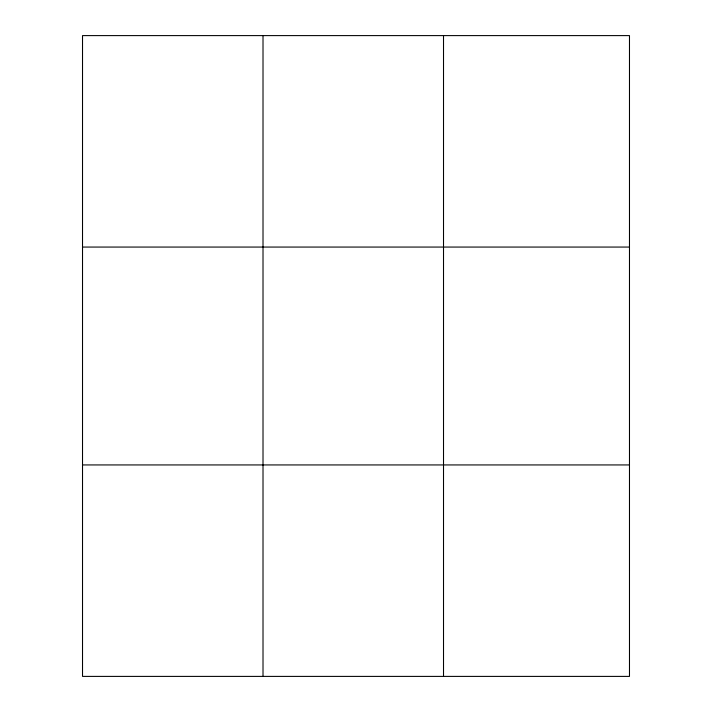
<?xml version="1.0" encoding="UTF-8"?>
<svg xmlns="http://www.w3.org/2000/svg" width="712" height="712" viewBox="0 0 712 712"><rect width="100%" height="100%" fill="white"/><g stroke="black" fill="none" stroke-linecap="round" stroke-linejoin="round"><path stroke-width="1.07" d="M263.013 35.6L263.013 676.4M443.514 35.6L443.514 676.4M82.521 247.064L629.479 247.064M82.521 464.936L629.479 464.936M629.479 570.668L629.479 676.4L82.521 676.4L82.521 35.6L629.479 35.6L629.479 570.668"/></g></svg>
